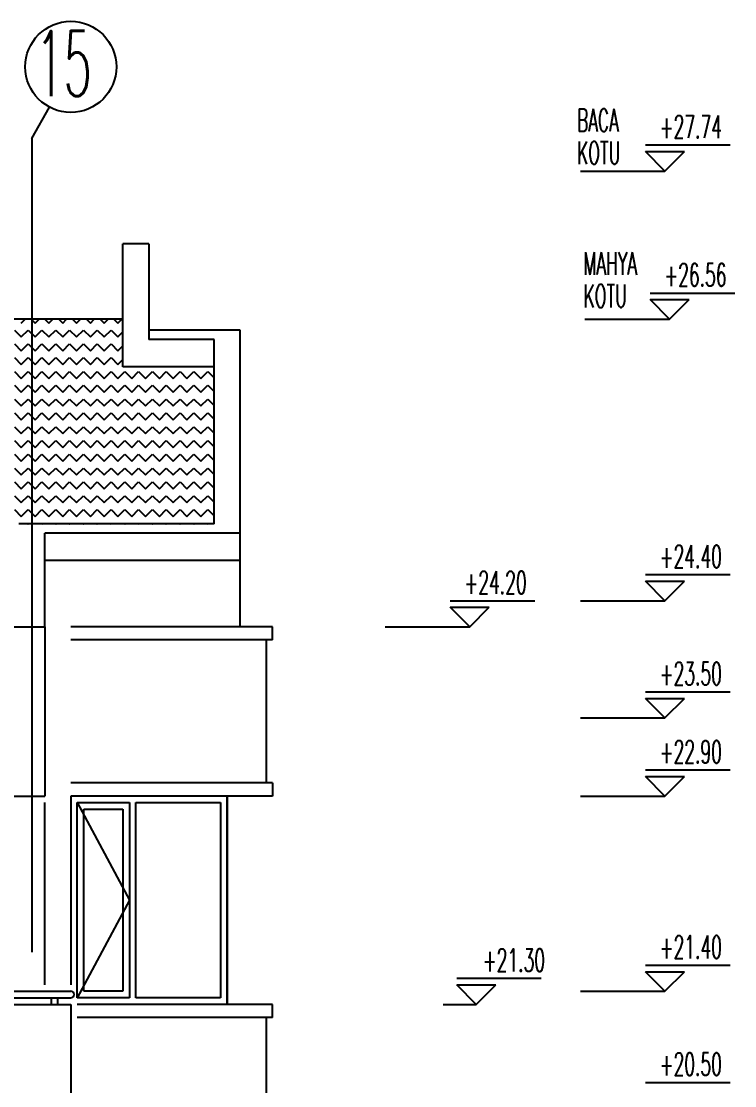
# Model space of a CAD drawing. Extents: x 78 to 306, y -397 to 18.
# Drawn here: x 279.5675 to 279.6771, y -396.4451 to -396.2816 of the extents above; entities that cross this region are included whole.
import ezdxf

# ---------------------------------------------------------------- set-up
doc = ezdxf.new("R2010")
doc.units = 0
doc.header["$LTSCALE"] = 0.5
doc.header["$MEASUREMENT"] = 0
doc.linetypes.add('DASHDOT2', pattern=[0.5, 0.25, -0.125, 0, -0.125])
doc.linetypes.add('DOT2', pattern=[0.125, 0, -0.125])
for name, color, linetype in [('AKS', 5, 'DASHDOT2'), ('IZDUSUM', 2, 'DOT2'), ('KAPI', 1, 'CONTINUOUS'), ('KOLON', 4, 'CONTINUOUS'), ('OLCU', 31, 'CONTINUOUS'), ('TARAMA', 8, 'CONTINUOUS'), ('TEFRIS', 11, 'CONTINUOUS')]:
    doc.layers.add(name, color=color, linetype=linetype)
doc.styles.add('OLCU', font='romans.shx', dxfattribs={"width": 0.6, "height": 0.125})

msp = doc.modelspace()

# ---------------------------------------------------------------- linework, layer by layer
at = {"layer": 'AKS'}
for q in [(279.57189, -396.29476), (279.56914, -396.94956)]:
    msp.add_line((279.56914, -396.29956), q, dxfattribs=at)
at = {"layer": 'IZDUSUM', "ltscale": 0.5}
for p, q in [((279.60114, -396.36441), (279.57114, -396.36441)), ((279.57614, -396.40156), (279.58414, -396.41656)), ((279.58414, -396.41656), (279.57614, -396.43156))]:
    msp.add_line(p, q, dxfattribs=at)
at = {"layer": 'KAPI', "ltscale": 1.4}
for p, q in [((279.58314, -396.33466), (279.58314, -396.31572)), ((279.58714, -396.31572), (279.58314, -396.31572)), ((279.58714, -396.31572), (279.58714, -396.33042)), ((279.58314, -396.32731), (279.46814, -396.32731)), ((279.60114, -396.32902), (279.58714, -396.32902)), ((279.59714, -396.33042), (279.58714, -396.33042)), ((279.59714, -396.35877), (279.59714, -396.33042)), ((279.60114, -396.37456), (279.60114, -396.32902)), ((279.59714, -396.33466), (279.58314, -396.33466)), ((279.59714, -396.35877), (279.56714, -396.35877)), ((279.57114, -396.37456), (279.57114, -396.36017)), ((279.60114, -396.36017), (279.57114, -396.36017)), ((279.60614, -396.37456), (279.57514, -396.37456)), ((279.60614, -396.37656), (279.60614, -396.37456)), ((279.60614, -396.37656), (279.57514, -396.37656)), ((279.60514, -396.37656), (279.60514, -396.39856)), ((279.60614, -396.39856), (279.57514, -396.39856)), ((279.60614, -396.39856), (279.60614, -396.40056)), ((279.60614, -396.40056), (279.57514, -396.40056)), ((279.57514, -396.40056), (279.57514, -396.42956)), ((279.59914, -396.40056), (279.59914, -396.43256)), ((279.59914, -396.43256), (279.59914, -396.40056)), ((279.57614, -396.40156), (279.58414, -396.40156)), ((279.57614, -396.43156), (279.57614, -396.40156)), ((279.58414, -396.40156), (279.58414, -396.43156)), ((279.58514, -396.40156), (279.59814, -396.40156)), ((279.58514, -396.43156), (279.58514, -396.40156)), ((279.59814, -396.40156), (279.59814, -396.43156)), ((279.57714, -396.40256), (279.58314, -396.40256)), ((279.57714, -396.43056), (279.57714, -396.40256)), ((279.58314, -396.40256), (279.58314, -396.43056)), ((279.46614, -396.43056), (279.57514, -396.43056)), ((279.46614, -396.43156), (279.57514, -396.43156)), ((279.57214, -396.43156), (279.57214, -396.43256)), ((279.57314, -396.43256), (279.57314, -396.43156)), ((279.58414, -396.43156), (279.57614, -396.43156)), ((279.58314, -396.43056), (279.57714, -396.43056)), ((279.59814, -396.43156), (279.58514, -396.43156)), ((279.60614, -396.43256), (279.57614, -396.43256)), ((279.60614, -396.43456), (279.60614, -396.43256)), ((279.60614, -396.43456), (279.57614, -396.43456)), ((279.60514, -396.43456), (279.60514, -396.45856))]:
    msp.add_line(p, q, dxfattribs=at)
msp.add_arc((279.57514, -396.43106), 0.0005, 270, 90, dxfattribs=at)
at = {"layer": 'KOLON'}
for p, q in [((279.37714, -396.37456), (279.57114, -396.37456)), ((279.57114, -396.37456), (279.57114, -396.40056)), ((279.37714, -396.40056), (279.57114, -396.40056)), ((279.37714, -396.43256), (279.57514, -396.43256)), ((279.57514, -396.43256), (279.57514, -396.46056))]:
    msp.add_line(p, q, dxfattribs=at)
at = {"layer": 'OLCU'}
for p, q in [((279.66343, -396.30056), (279.67643, -396.30056)), ((279.66643, -396.30456), (279.66343, -396.30156)), ((279.66343, -396.30156), (279.66943, -396.30156)), ((279.66643, -396.30456), (279.66943, -396.30156)), ((279.65343, -396.30456), (279.66643, -396.30456)), ((279.66414, -396.32331), (279.67714, -396.32331)), ((279.66714, -396.32731), (279.66414, -396.32431)), ((279.66414, -396.32431), (279.67014, -396.32431)), ((279.66714, -396.32731), (279.67014, -396.32431)), ((279.65414, -396.32731), (279.66714, -396.32731)), ((279.66343, -396.36656), (279.67643, -396.36656)), ((279.66643, -396.37056), (279.66343, -396.36756)), ((279.66343, -396.36756), (279.66943, -396.36756)), ((279.66643, -396.37056), (279.66943, -396.36756)), ((279.63343, -396.37056), (279.64643, -396.37056)), ((279.63343, -396.37056), (279.64643, -396.37056)), ((279.65343, -396.37056), (279.66643, -396.37056)), ((279.63643, -396.37456), (279.63343, -396.37156)), ((279.63343, -396.37156), (279.63943, -396.37156)), ((279.63643, -396.37456), (279.63343, -396.37156)), ((279.63343, -396.37156), (279.63943, -396.37156)), ((279.63643, -396.37456), (279.63943, -396.37156)), ((279.63643, -396.37456), (279.63943, -396.37156)), ((279.62343, -396.37456), (279.63643, -396.37456)), ((279.62343, -396.37456), (279.63643, -396.37456)), ((279.66343, -396.38456), (279.67643, -396.38456)), ((279.66643, -396.38856), (279.66343, -396.38556)), ((279.66343, -396.38556), (279.66943, -396.38556)), ((279.66643, -396.38856), (279.66943, -396.38556)), ((279.65343, -396.38856), (279.66643, -396.38856)), ((279.66343, -396.39656), (279.67643, -396.39656)), ((279.66643, -396.40056), (279.66343, -396.39756)), ((279.66343, -396.39756), (279.66943, -396.39756)), ((279.66643, -396.40056), (279.66943, -396.39756)), ((279.65343, -396.40056), (279.66643, -396.40056)), ((279.57114, -396.42956), (279.57114, -396.40156)), ((279.66343, -396.42656), (279.67643, -396.42656)), ((279.63443, -396.42856), (279.64743, -396.42856)), ((279.66643, -396.43056), (279.66343, -396.42756)), ((279.66343, -396.42756), (279.66943, -396.42756)), ((279.66643, -396.43056), (279.66943, -396.42756)), ((279.63743, -396.43256), (279.63443, -396.42956)), ((279.63443, -396.42956), (279.64043, -396.42956)), ((279.63743, -396.43256), (279.64043, -396.42956)), ((279.65343, -396.43056), (279.66643, -396.43056)), ((279.63235, -396.43256), (279.63743, -396.43256)), ((279.66343, -396.44456), (279.67643, -396.44456))]:
    msp.add_line(p, q, dxfattribs=at)
at = {"layer": 'TARAMA', "ltscale": 1.4}
for p, q in [((279.56753, -396.32792), (279.56814, -396.32731)), ((279.56904, -396.32731), (279.56965, -396.32792)), ((279.56965, -396.32792), (279.57026, -396.32731)), ((279.57116, -396.32731), (279.57177, -396.32792)), ((279.57177, -396.32792), (279.57238, -396.32731)), ((279.57328, -396.32731), (279.57389, -396.32792)), ((279.57389, -396.32792), (279.5745, -396.32731)), ((279.5754, -396.32731), (279.57601, -396.32792)), ((279.57601, -396.32792), (279.57662, -396.32731)), ((279.57753, -396.32731), (279.57814, -396.32792)), ((279.57814, -396.32792), (279.57875, -396.32731)), ((279.57965, -396.32731), (279.58026, -396.32792)), ((279.58026, -396.32792), (279.58087, -396.32731)), ((279.58177, -396.32731), (279.58238, -396.32792)), ((279.58238, -396.32792), (279.58299, -396.32731)), ((279.56647, -396.32898), (279.56753, -396.33004)), ((279.56753, -396.33004), (279.56859, -396.32898)), ((279.56859, -396.32898), (279.56965, -396.33004)), ((279.56965, -396.33004), (279.57071, -396.32898)), ((279.57071, -396.32898), (279.57177, -396.33004)), ((279.57177, -396.33004), (279.57283, -396.32898)), ((279.57283, -396.32898), (279.57389, -396.33004)), ((279.57389, -396.33004), (279.57495, -396.32898)), ((279.57495, -396.32898), (279.57601, -396.33004)), ((279.57601, -396.33004), (279.57708, -396.32898)), ((279.57708, -396.32898), (279.57814, -396.33004)), ((279.57814, -396.33004), (279.5792, -396.32898)), ((279.5792, -396.32898), (279.58026, -396.33004)), ((279.58026, -396.33004), (279.58132, -396.32898)), ((279.58132, -396.32898), (279.58238, -396.33004)), ((279.58238, -396.33004), (279.58314, -396.32928)), ((279.56647, -396.3311), (279.56753, -396.33216)), ((279.56753, -396.33216), (279.56859, -396.3311)), ((279.56859, -396.3311), (279.56965, -396.33216)), ((279.56965, -396.33216), (279.57071, -396.3311)), ((279.57071, -396.3311), (279.57177, -396.33216)), ((279.57177, -396.33216), (279.57283, -396.3311)), ((279.57283, -396.3311), (279.57389, -396.33216)), ((279.57389, -396.33216), (279.57495, -396.3311)), ((279.57495, -396.3311), (279.57601, -396.33216)), ((279.57601, -396.33216), (279.57708, -396.3311)), ((279.57708, -396.3311), (279.57814, -396.33216)), ((279.57814, -396.33216), (279.5792, -396.3311)), ((279.5792, -396.3311), (279.58026, -396.33216)), ((279.58026, -396.33216), (279.58132, -396.3311)), ((279.58132, -396.3311), (279.58238, -396.33216)), ((279.58238, -396.33216), (279.58314, -396.3314)), ((279.56647, -396.33322), (279.56753, -396.33428)), ((279.56753, -396.33428), (279.56859, -396.33322)), ((279.56859, -396.33322), (279.56965, -396.33428)), ((279.56965, -396.33428), (279.57071, -396.33322)), ((279.57071, -396.33322), (279.57177, -396.33428)), ((279.57177, -396.33428), (279.57283, -396.33322)), ((279.57283, -396.33322), (279.57389, -396.33428)), ((279.57389, -396.33428), (279.57495, -396.33322)), ((279.57495, -396.33322), (279.57601, -396.33428)), ((279.57601, -396.33428), (279.57708, -396.33322)), ((279.57708, -396.33322), (279.57814, -396.33428)), ((279.57814, -396.33428), (279.5792, -396.33322)), ((279.5792, -396.33322), (279.58026, -396.33428)), ((279.58026, -396.33428), (279.58132, -396.33322)), ((279.58132, -396.33322), (279.58238, -396.33428)), ((279.58238, -396.33428), (279.58314, -396.33352)), ((279.56647, -396.33534), (279.56753, -396.33641)), ((279.56753, -396.33641), (279.56859, -396.33534)), ((279.56859, -396.33534), (279.56965, -396.33641)), ((279.56965, -396.33641), (279.57071, -396.33534)), ((279.57071, -396.33534), (279.57177, -396.33641)), ((279.57177, -396.33641), (279.57283, -396.33534)), ((279.57283, -396.33534), (279.57389, -396.33641)), ((279.57389, -396.33641), (279.57495, -396.33534)), ((279.57495, -396.33534), (279.57601, -396.33641)), ((279.57601, -396.33641), (279.57708, -396.33534)), ((279.57708, -396.33534), (279.57814, -396.33641)), ((279.57814, -396.33641), (279.5792, -396.33534)), ((279.5792, -396.33534), (279.58026, -396.33641)), ((279.58026, -396.33641), (279.58132, -396.33534)), ((279.58132, -396.33534), (279.58238, -396.33641)), ((279.58238, -396.33641), (279.58344, -396.33534)), ((279.58344, -396.33534), (279.5845, -396.33641)), ((279.5845, -396.33641), (279.58556, -396.33534)), ((279.58556, -396.33534), (279.58662, -396.33641)), ((279.58662, -396.33641), (279.58768, -396.33534)), ((279.58768, -396.33534), (279.58874, -396.33641)), ((279.58874, -396.33641), (279.5898, -396.33534)), ((279.5898, -396.33534), (279.59086, -396.33641)), ((279.59086, -396.33641), (279.59192, -396.33534)), ((279.59192, -396.33534), (279.59299, -396.33641)), ((279.59299, -396.33641), (279.59405, -396.33534)), ((279.59405, -396.33534), (279.59511, -396.33641)), ((279.59511, -396.33641), (279.59617, -396.33534)), ((279.59617, -396.33534), (279.59714, -396.33632)), ((279.56647, -396.33747), (279.56753, -396.33853)), ((279.56753, -396.33853), (279.56859, -396.33747)), ((279.56859, -396.33747), (279.56965, -396.33853)), ((279.56965, -396.33853), (279.57071, -396.33747)), ((279.57071, -396.33747), (279.57177, -396.33853)), ((279.57177, -396.33853), (279.57283, -396.33747)), ((279.57283, -396.33747), (279.57389, -396.33853)), ((279.57389, -396.33853), (279.57495, -396.33747)), ((279.57495, -396.33747), (279.57601, -396.33853)), ((279.57601, -396.33853), (279.57708, -396.33747)), ((279.57708, -396.33747), (279.57814, -396.33853)), ((279.57814, -396.33853), (279.5792, -396.33747)), ((279.5792, -396.33747), (279.58026, -396.33853)), ((279.58026, -396.33853), (279.58132, -396.33747)), ((279.58132, -396.33747), (279.58238, -396.33853)), ((279.58238, -396.33853), (279.58344, -396.33747)), ((279.58344, -396.33747), (279.5845, -396.33853)), ((279.5845, -396.33853), (279.58556, -396.33747)), ((279.58556, -396.33747), (279.58662, -396.33853)), ((279.58662, -396.33853), (279.58768, -396.33747)), ((279.58768, -396.33747), (279.58874, -396.33853)), ((279.58874, -396.33853), (279.5898, -396.33747)), ((279.5898, -396.33747), (279.59086, -396.33853)), ((279.59086, -396.33853), (279.59192, -396.33747)), ((279.59192, -396.33747), (279.59299, -396.33853)), ((279.59299, -396.33853), (279.59405, -396.33747)), ((279.59405, -396.33747), (279.59511, -396.33853)), ((279.59511, -396.33853), (279.59617, -396.33747)), ((279.59617, -396.33747), (279.59714, -396.33844)), ((279.56647, -396.33959), (279.56753, -396.34065)), ((279.56753, -396.34065), (279.56859, -396.33959)), ((279.56859, -396.33959), (279.56965, -396.34065)), ((279.56965, -396.34065), (279.57071, -396.33959)), ((279.57071, -396.33959), (279.57177, -396.34065)), ((279.57177, -396.34065), (279.57283, -396.33959)), ((279.57283, -396.33959), (279.57389, -396.34065)), ((279.57389, -396.34065), (279.57495, -396.33959)), ((279.57495, -396.33959), (279.57601, -396.34065)), ((279.57601, -396.34065), (279.57708, -396.33959)), ((279.57708, -396.33959), (279.57814, -396.34065)), ((279.57814, -396.34065), (279.5792, -396.33959)), ((279.5792, -396.33959), (279.58026, -396.34065)), ((279.58026, -396.34065), (279.58132, -396.33959)), ((279.58132, -396.33959), (279.58238, -396.34065)), ((279.58238, -396.34065), (279.58344, -396.33959)), ((279.58344, -396.33959), (279.5845, -396.34065)), ((279.5845, -396.34065), (279.58556, -396.33959)), ((279.58556, -396.33959), (279.58662, -396.34065)), ((279.58662, -396.34065), (279.58768, -396.33959)), ((279.58768, -396.33959), (279.58874, -396.34065)), ((279.58874, -396.34065), (279.5898, -396.33959)), ((279.5898, -396.33959), (279.59086, -396.34065)), ((279.59086, -396.34065), (279.59192, -396.33959)), ((279.59192, -396.33959), (279.59299, -396.34065)), ((279.59299, -396.34065), (279.59405, -396.33959)), ((279.59405, -396.33959), (279.59511, -396.34065)), ((279.59511, -396.34065), (279.59617, -396.33959)), ((279.59617, -396.33959), (279.59714, -396.34056)), ((279.56647, -396.34171), (279.56753, -396.34277)), ((279.56753, -396.34277), (279.56859, -396.34171)), ((279.56859, -396.34171), (279.56965, -396.34277)), ((279.56965, -396.34277), (279.57071, -396.34171)), ((279.57071, -396.34171), (279.57177, -396.34277)), ((279.57177, -396.34277), (279.57283, -396.34171)), ((279.57283, -396.34171), (279.57389, -396.34277)), ((279.57389, -396.34277), (279.57495, -396.34171)), ((279.57495, -396.34171), (279.57601, -396.34277)), ((279.57601, -396.34277), (279.57708, -396.34171)), ((279.57708, -396.34171), (279.57814, -396.34277)), ((279.57814, -396.34277), (279.5792, -396.34171)), ((279.5792, -396.34171), (279.58026, -396.34277)), ((279.58026, -396.34277), (279.58132, -396.34171)), ((279.58132, -396.34171), (279.58238, -396.34277)), ((279.58238, -396.34277), (279.58344, -396.34171)), ((279.58344, -396.34171), (279.5845, -396.34277)), ((279.5845, -396.34277), (279.58556, -396.34171)), ((279.58556, -396.34171), (279.58662, -396.34277)), ((279.58662, -396.34277), (279.58768, -396.34171)), ((279.58768, -396.34171), (279.58874, -396.34277)), ((279.58874, -396.34277), (279.5898, -396.34171)), ((279.5898, -396.34171), (279.59086, -396.34277)), ((279.59086, -396.34277), (279.59192, -396.34171)), ((279.59192, -396.34171), (279.59299, -396.34277)), ((279.59299, -396.34277), (279.59405, -396.34171)), ((279.59405, -396.34171), (279.59511, -396.34277)), ((279.59511, -396.34277), (279.59617, -396.34171)), ((279.59617, -396.34171), (279.59714, -396.34269)), ((279.56647, -396.34383), (279.56753, -396.34489)), ((279.56753, -396.34489), (279.56859, -396.34383)), ((279.56859, -396.34383), (279.56965, -396.34489)), ((279.56965, -396.34489), (279.57071, -396.34383)), ((279.57071, -396.34383), (279.57177, -396.34489)), ((279.57177, -396.34489), (279.57283, -396.34383)), ((279.57283, -396.34383), (279.57389, -396.34489)), ((279.57389, -396.34489), (279.57495, -396.34383)), ((279.57495, -396.34383), (279.57601, -396.34489)), ((279.57601, -396.34489), (279.57708, -396.34383)), ((279.57708, -396.34383), (279.57814, -396.34489)), ((279.57814, -396.34489), (279.5792, -396.34383)), ((279.5792, -396.34383), (279.58026, -396.34489)), ((279.58026, -396.34489), (279.58132, -396.34383)), ((279.58132, -396.34383), (279.58238, -396.34489)), ((279.58238, -396.34489), (279.58344, -396.34383)), ((279.58344, -396.34383), (279.5845, -396.34489)), ((279.5845, -396.34489), (279.58556, -396.34383)), ((279.58556, -396.34383), (279.58662, -396.34489)), ((279.58662, -396.34489), (279.58768, -396.34383)), ((279.58768, -396.34383), (279.58874, -396.34489)), ((279.58874, -396.34489), (279.5898, -396.34383)), ((279.5898, -396.34383), (279.59086, -396.34489)), ((279.59086, -396.34489), (279.59192, -396.34383)), ((279.59192, -396.34383), (279.59299, -396.34489)), ((279.59299, -396.34489), (279.59405, -396.34383)), ((279.59405, -396.34383), (279.59511, -396.34489)), ((279.59511, -396.34489), (279.59617, -396.34383)), ((279.59617, -396.34383), (279.59714, -396.34481)), ((279.56647, -396.34595), (279.56753, -396.34701)), ((279.56753, -396.34701), (279.56859, -396.34595)), ((279.56859, -396.34595), (279.56965, -396.34701)), ((279.56965, -396.34701), (279.57071, -396.34595)), ((279.57071, -396.34595), (279.57177, -396.34701)), ((279.57177, -396.34701), (279.57283, -396.34595)), ((279.57283, -396.34595), (279.57389, -396.34701)), ((279.57389, -396.34701), (279.57495, -396.34595)), ((279.57495, -396.34595), (279.57601, -396.34701)), ((279.57601, -396.34701), (279.57708, -396.34595)), ((279.57708, -396.34595), (279.57814, -396.34701)), ((279.57814, -396.34701), (279.5792, -396.34595)), ((279.5792, -396.34595), (279.58026, -396.34701)), ((279.58026, -396.34701), (279.58132, -396.34595)), ((279.58132, -396.34595), (279.58238, -396.34701)), ((279.58238, -396.34701), (279.58344, -396.34595)), ((279.58344, -396.34595), (279.5845, -396.34701)), ((279.5845, -396.34701), (279.58556, -396.34595)), ((279.58556, -396.34595), (279.58662, -396.34701)), ((279.58662, -396.34701), (279.58768, -396.34595)), ((279.58768, -396.34595), (279.58874, -396.34701)), ((279.58874, -396.34701), (279.5898, -396.34595)), ((279.5898, -396.34595), (279.59086, -396.34701)), ((279.59086, -396.34701), (279.59192, -396.34595)), ((279.59192, -396.34595), (279.59299, -396.34701)), ((279.59299, -396.34701), (279.59405, -396.34595)), ((279.59405, -396.34595), (279.59511, -396.34701)), ((279.59511, -396.34701), (279.59617, -396.34595)), ((279.59617, -396.34595), (279.59714, -396.34693)), ((279.56647, -396.34807), (279.56753, -396.34913)), ((279.56753, -396.34913), (279.56859, -396.34807)), ((279.56859, -396.34807), (279.56965, -396.34913)), ((279.56965, -396.34913), (279.57071, -396.34807)), ((279.57071, -396.34807), (279.57177, -396.34913)), ((279.57177, -396.34913), (279.57283, -396.34807)), ((279.57283, -396.34807), (279.57389, -396.34913)), ((279.57389, -396.34913), (279.57495, -396.34807)), ((279.57495, -396.34807), (279.57601, -396.34913)), ((279.57601, -396.34913), (279.57708, -396.34807)), ((279.57708, -396.34807), (279.57814, -396.34913)), ((279.57814, -396.34913), (279.5792, -396.34807)), ((279.5792, -396.34807), (279.58026, -396.34913)), ((279.58026, -396.34913), (279.58132, -396.34807)), ((279.58132, -396.34807), (279.58238, -396.34913)), ((279.58238, -396.34913), (279.58344, -396.34807)), ((279.58344, -396.34807), (279.5845, -396.34913)), ((279.5845, -396.34913), (279.58556, -396.34807)), ((279.58556, -396.34807), (279.58662, -396.34913)), ((279.58662, -396.34913), (279.58768, -396.34807)), ((279.58768, -396.34807), (279.58874, -396.34913)), ((279.58874, -396.34913), (279.5898, -396.34807)), ((279.5898, -396.34807), (279.59086, -396.34913)), ((279.59086, -396.34913), (279.59192, -396.34807)), ((279.59192, -396.34807), (279.59299, -396.34913)), ((279.59299, -396.34913), (279.59405, -396.34807)), ((279.59405, -396.34807), (279.59511, -396.34913)), ((279.59511, -396.34913), (279.59617, -396.34807)), ((279.59617, -396.34807), (279.59714, -396.34905)), ((279.56647, -396.35019), (279.56753, -396.35125)), ((279.56753, -396.35125), (279.56859, -396.35019)), ((279.56859, -396.35019), (279.56965, -396.35125)), ((279.56965, -396.35125), (279.57071, -396.35019)), ((279.57071, -396.35019), (279.57177, -396.35125)), ((279.57177, -396.35125), (279.57283, -396.35019)), ((279.57283, -396.35019), (279.57389, -396.35125)), ((279.57389, -396.35125), (279.57495, -396.35019)), ((279.57495, -396.35019), (279.57601, -396.35125)), ((279.57601, -396.35125), (279.57708, -396.35019)), ((279.57708, -396.35019), (279.57814, -396.35125)), ((279.57814, -396.35125), (279.5792, -396.35019)), ((279.5792, -396.35019), (279.58026, -396.35125)), ((279.58026, -396.35125), (279.58132, -396.35019)), ((279.58132, -396.35019), (279.58238, -396.35125)), ((279.58238, -396.35125), (279.58344, -396.35019)), ((279.58344, -396.35019), (279.5845, -396.35125)), ((279.5845, -396.35125), (279.58556, -396.35019)), ((279.58556, -396.35019), (279.58662, -396.35125)), ((279.58662, -396.35125), (279.58768, -396.35019)), ((279.58768, -396.35019), (279.58874, -396.35125)), ((279.58874, -396.35125), (279.5898, -396.35019)), ((279.5898, -396.35019), (279.59086, -396.35125)), ((279.59086, -396.35125), (279.59192, -396.35019)), ((279.59192, -396.35019), (279.59299, -396.35125)), ((279.59299, -396.35125), (279.59405, -396.35019)), ((279.59405, -396.35019), (279.59511, -396.35125)), ((279.59511, -396.35125), (279.59617, -396.35019)), ((279.59617, -396.35019), (279.59714, -396.35117)), ((279.56647, -396.35232), (279.56753, -396.35338)), ((279.56753, -396.35338), (279.56859, -396.35232)), ((279.56859, -396.35232), (279.56965, -396.35338)), ((279.56965, -396.35338), (279.57071, -396.35232)), ((279.57071, -396.35232), (279.57177, -396.35338)), ((279.57177, -396.35338), (279.57283, -396.35232)), ((279.57283, -396.35232), (279.57389, -396.35338)), ((279.57389, -396.35338), (279.57495, -396.35232)), ((279.57495, -396.35232), (279.57601, -396.35338)), ((279.57601, -396.35338), (279.57708, -396.35232)), ((279.57708, -396.35232), (279.57814, -396.35338)), ((279.57814, -396.35338), (279.5792, -396.35232)), ((279.5792, -396.35232), (279.58026, -396.35338)), ((279.58026, -396.35338), (279.58132, -396.35232)), ((279.58132, -396.35232), (279.58238, -396.35338)), ((279.58238, -396.35338), (279.58344, -396.35232)), ((279.58344, -396.35232), (279.5845, -396.35338)), ((279.5845, -396.35338), (279.58556, -396.35232)), ((279.58556, -396.35232), (279.58662, -396.35338)), ((279.58662, -396.35338), (279.58768, -396.35232)), ((279.58768, -396.35232), (279.58874, -396.35338)), ((279.58874, -396.35338), (279.5898, -396.35232)), ((279.5898, -396.35232), (279.59086, -396.35338)), ((279.59086, -396.35338), (279.59192, -396.35232)), ((279.59192, -396.35232), (279.59299, -396.35338)), ((279.59299, -396.35338), (279.59405, -396.35232)), ((279.59405, -396.35232), (279.59511, -396.35338)), ((279.59511, -396.35338), (279.59617, -396.35232)), ((279.59617, -396.35232), (279.59714, -396.35329)), ((279.56647, -396.35444), (279.56753, -396.3555)), ((279.56753, -396.3555), (279.56859, -396.35444)), ((279.56859, -396.35444), (279.56965, -396.3555)), ((279.56965, -396.3555), (279.57071, -396.35444)), ((279.57071, -396.35444), (279.57177, -396.3555)), ((279.57177, -396.3555), (279.57283, -396.35444)), ((279.57283, -396.35444), (279.57389, -396.3555)), ((279.57389, -396.3555), (279.57495, -396.35444)), ((279.57495, -396.35444), (279.57601, -396.3555)), ((279.57601, -396.3555), (279.57708, -396.35444)), ((279.57708, -396.35444), (279.57814, -396.3555)), ((279.57814, -396.3555), (279.5792, -396.35444)), ((279.5792, -396.35444), (279.58026, -396.3555)), ((279.58026, -396.3555), (279.58132, -396.35444)), ((279.58132, -396.35444), (279.58238, -396.3555)), ((279.58238, -396.3555), (279.58344, -396.35444)), ((279.58344, -396.35444), (279.5845, -396.3555)), ((279.5845, -396.3555), (279.58556, -396.35444)), ((279.58556, -396.35444), (279.58662, -396.3555)), ((279.58662, -396.3555), (279.58768, -396.35444)), ((279.58768, -396.35444), (279.58874, -396.3555)), ((279.58874, -396.3555), (279.5898, -396.35444)), ((279.5898, -396.35444), (279.59086, -396.3555)), ((279.59086, -396.3555), (279.59192, -396.35444)), ((279.59192, -396.35444), (279.59299, -396.3555)), ((279.59299, -396.3555), (279.59405, -396.35444)), ((279.59405, -396.35444), (279.59511, -396.3555)), ((279.59511, -396.3555), (279.59617, -396.35444)), ((279.59617, -396.35444), (279.59714, -396.35541)), ((279.56647, -396.35656), (279.56753, -396.35762)), ((279.56753, -396.35762), (279.56859, -396.35656)), ((279.56859, -396.35656), (279.56965, -396.35762)), ((279.56965, -396.35762), (279.57071, -396.35656)), ((279.57071, -396.35656), (279.57177, -396.35762)), ((279.57177, -396.35762), (279.57283, -396.35656)), ((279.57283, -396.35656), (279.57389, -396.35762)), ((279.57389, -396.35762), (279.57495, -396.35656)), ((279.57495, -396.35656), (279.57601, -396.35762)), ((279.57601, -396.35762), (279.57708, -396.35656)), ((279.57708, -396.35656), (279.57814, -396.35762)), ((279.57814, -396.35762), (279.5792, -396.35656)), ((279.5792, -396.35656), (279.58026, -396.35762)), ((279.58026, -396.35762), (279.58132, -396.35656)), ((279.58132, -396.35656), (279.58238, -396.35762)), ((279.58238, -396.35762), (279.58344, -396.35656)), ((279.58344, -396.35656), (279.5845, -396.35762)), ((279.5845, -396.35762), (279.58556, -396.35656)), ((279.58556, -396.35656), (279.58662, -396.35762)), ((279.58662, -396.35762), (279.58768, -396.35656)), ((279.58768, -396.35656), (279.58874, -396.35762)), ((279.58874, -396.35762), (279.5898, -396.35656)), ((279.5898, -396.35656), (279.59086, -396.35762)), ((279.59086, -396.35762), (279.59192, -396.35656)), ((279.59192, -396.35656), (279.59299, -396.35762)), ((279.59299, -396.35762), (279.59405, -396.35656)), ((279.59405, -396.35656), (279.59511, -396.35762)), ((279.59511, -396.35762), (279.59617, -396.35656)), ((279.59617, -396.35656), (279.59714, -396.35753)), ((279.5685, -396.35877), (279.56859, -396.35868)), ((279.56859, -396.35868), (279.56868, -396.35877)), ((279.57062, -396.35877), (279.57071, -396.35868)), ((279.57071, -396.35868), (279.5708, -396.35877)), ((279.57274, -396.35877), (279.57283, -396.35868)), ((279.57283, -396.35868), (279.57293, -396.35877)), ((279.57486, -396.35877), (279.57495, -396.35868)), ((279.57495, -396.35868), (279.57505, -396.35877)), ((279.57698, -396.35877), (279.57708, -396.35868)), ((279.57708, -396.35868), (279.57717, -396.35877)), ((279.5791, -396.35877), (279.5792, -396.35868)), ((279.5792, -396.35868), (279.57929, -396.35877)), ((279.58123, -396.35877), (279.58132, -396.35868)), ((279.58132, -396.35868), (279.58141, -396.35877)), ((279.58335, -396.35877), (279.58344, -396.35868)), ((279.58344, -396.35868), (279.58353, -396.35877)), ((279.58547, -396.35877), (279.58556, -396.35868)), ((279.58556, -396.35868), (279.58565, -396.35877)), ((279.58759, -396.35877), (279.58768, -396.35868)), ((279.58768, -396.35868), (279.58777, -396.35877)), ((279.58971, -396.35877), (279.5898, -396.35868)), ((279.5898, -396.35868), (279.5899, -396.35877)), ((279.59183, -396.35877), (279.59192, -396.35868)), ((279.59192, -396.35868), (279.59202, -396.35877)), ((279.59395, -396.35877), (279.59405, -396.35868)), ((279.59405, -396.35868), (279.59414, -396.35877)), ((279.59607, -396.35877), (279.59617, -396.35868)), ((279.59617, -396.35868), (279.59626, -396.35877))]:
    msp.add_line(p, q, dxfattribs=at)
at = {"layer": 'TEFRIS'}
msp.add_circle((279.57514, -396.28856), 0.007, dxfattribs=at)

# ---------------------------------------------------------------- texts
at = {"layer": 'KOLON', "style": 'OLCU', "width": 0.5}
msp.add_text('15', height=0.01, dxfattribs=at).set_placement((279.56976, -396.29304))
at = {"layer": 'OLCU', "style": 'OLCU', "width": 0.55}
for s, p in [('BACA', (279.6529, -396.29851)), ('+27.74', (279.6656, -396.29951)), ('KOTU', (279.6529, -396.30351)), ('MAHYA', (279.6539, -396.32051)), ('+26.56', (279.66631, -396.32226)), ('KOTU', (279.6539, -396.32551)), ('+24.40', (279.6656, -396.36551)), ('+24.20', (279.6356, -396.36951)), ('+24.20', (279.6356, -396.36951)), ('+23.50', (279.6656, -396.38351)), ('+22.90', (279.6656, -396.39551)), ('+21.40', (279.6656, -396.42551)), ('+21.30', (279.63843, -396.42751)), ('+20.50', (279.6656, -396.44351))]:
    msp.add_text(s, height=0.0035, dxfattribs=at).set_placement(p)

doc.saveas('drawing.dxf')
